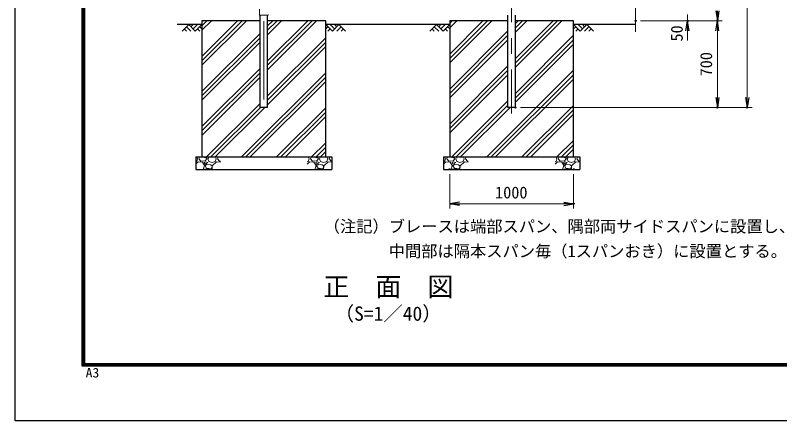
# Model space of a CAD drawing. Units: millimetres, scale not verified. Extents: x -8400 to 8400, y -5940 to 5940.
# Drawn here: x -8400 to -2231, y -5940 to -2665 of the extents above; entities that cross this region are included whole.
import ezdxf
from ezdxf.enums import TextEntityAlignment as Align

# ---------------------------------------------------------------- set-up
doc = ezdxf.new("R2010")
doc.units = ezdxf.units.MM
doc.header["$LTSCALE"] = 20
doc.header["$PDMODE"] = 32
doc.header["$PDSIZE"] = 10
doc.linetypes.add('USER1', pattern=[50.8, 31.75, -6.35, 6.35, -6.35])
for name, color, linetype, lineweight in [('0-0_D-DCR-HCH', 7, 'Continuous', 13), ('0-1_D-STR1', 1, 'Continuous', 25), ('0-2_D-STR4', 7, 'Continuous', 25), ('0-3_D-BGD', 7, 'Continuous', 25), ('0-4_D-BMK', 2, 'USER1', 13), ('0-5_D-STR-DIM', 7, 'Continuous', 13), ('0-8_D-STR3', 3, 'Continuous', 13), ('0-A_D-TTL-TXT', 7, 'Continuous', 13), ('0-C_D-TTL', 7, 'Continuous', 25)]:
    doc.layers.add(name, color=color, linetype=linetype, lineweight=lineweight)
doc.layers.add('0-6_0', color=7, linetype='Continuous')
doc.layers.add('0-7_Defpoints', color=8, linetype='Continuous')
doc.styles.add('ＭＳ ゴシック', font='')
doc.styles.get('ＭＳ ゴシック').set_extended_font_data('MS Gothic')

# ---------------------------------------------------------------- blocks, each defined once
blk = doc.blocks.new('_Open')
at = {"layer": '0-6_0'}
blk.add_line((-20, 3.333), (0, 0), dxfattribs=at)
blk.add_lwpolyline([(-20, -3.333), (0, 0), (-20, 0)], dxfattribs=at)

msp = doc.modelspace()

# ---------------------------------------------------------------- linework, layer by layer
at = {"layer": '0-0_D-DCR-HCH'}
for p, q in [((-6894.06, -2786.62), (-6817.45, -2710)), ((-6894.06, -3069.46), (-6534.6, -2710)), ((-6894.06, -2751.26), (-6852.8, -2710)), ((-6894.06, -3034.1), (-6569.96, -2710)), ((-6894.06, -2715.91), (-6888.16, -2710)), ((-6894.06, -2998.75), (-6605.31, -2710)), ((-6363.81, -2822.05), (-6251.76, -2710)), ((-6363.81, -3104.89), (-5968.92, -2710)), ((-6363.81, -2786.7), (-6287.12, -2710)), ((-6363.81, -3069.54), (-6004.27, -2710)), ((-6363.81, -2751.34), (-6322.47, -2710)), ((-6363.81, -3034.18), (-6039.63, -2710)), ((-4894.06, -2766.52), (-4837.55, -2710)), ((-4894.06, -3049.36), (-4554.71, -2710)), ((-4894.06, -2731.16), (-4872.9, -2710)), ((-4894.06, -3014), (-4590.06, -2710)), ((-4894.06, -2978.65), (-4625.42, -2710)), ((-4363.81, -2801.95), (-4271.86, -2710)), ((-4363.81, -3084.79), (-3989.02, -2710)), ((-4363.81, -2766.6), (-4307.22, -2710)), ((-4363.81, -3049.44), (-4024.38, -2710)), ((-4363.81, -2731.24), (-4342.57, -2710)), ((-4363.81, -3014.08), (-4059.73, -2710)), ((-7000.49, -2740), (-7053.7, -2793.21)), ((-7035.96, -2775.47), (-7018.14, -2793.21)), ((-7018.23, -2757.74), (-6982.59, -2793.21)), ((-7000.49, -2740), (-6947.28, -2793.21)), ((-6982.75, -2757.74), (-6965.01, -2740)), ((-6965.01, -2775.47), (-6929.54, -2740)), ((-6947.28, -2793.21), (-6894.06, -2740)), ((-6929.54, -2775.47), (-6911.72, -2793.21)), ((-6911.8, -2757.74), (-6894.06, -2775.39)), ((-5840.85, -2793.21), (-5894.06, -2740)), ((-5876.33, -2757.74), (-5894.06, -2775.39)), ((-5858.59, -2775.47), (-5876.41, -2793.21)), ((-5823.11, -2775.47), (-5858.59, -2740)), ((-5787.64, -2740), (-5840.85, -2793.21)), ((-5805.28, -2757.83), (-5823.11, -2740)), ((-5769.9, -2757.74), (-5805.54, -2793.21)), ((-5787.64, -2740), (-5734.43, -2793.21)), ((-5752.16, -2775.47), (-5769.98, -2793.21)), ((-5000.49, -2740), (-5053.7, -2793.21)), ((-5035.96, -2775.47), (-5018.14, -2793.21)), ((-5018.23, -2757.74), (-4982.59, -2793.21)), ((-5000.49, -2740), (-4947.28, -2793.21)), ((-4982.75, -2757.74), (-4965.01, -2740)), ((-4965.01, -2775.47), (-4929.54, -2740)), ((-4947.28, -2793.21), (-4894.06, -2740)), ((-4929.54, -2775.47), (-4911.72, -2793.21)), ((-4911.8, -2757.74), (-4894.06, -2775.39)), ((-3840.85, -2793.21), (-3894.06, -2740)), ((-3876.33, -2757.74), (-3894.06, -2775.39)), ((-3858.59, -2775.47), (-3876.41, -2793.21)), ((-3823.11, -2775.47), (-3858.59, -2740)), ((-3787.64, -2740), (-3840.85, -2793.21)), ((-3805.28, -2757.83), (-3823.11, -2740)), ((-3769.9, -2757.74), (-3805.54, -2793.21)), ((-3787.64, -2740), (-3734.43, -2793.21)), ((-3752.16, -2775.47), (-3769.98, -2793.21)), ((-6894.06, -3281.59), (-6424.31, -2811.84)), ((-4894.06, -3261.49), (-4424.31, -2791.74)), ((-4894.06, -3296.85), (-4424.31, -2827.1)), ((-4363.81, -3296.93), (-3894.06, -2827.18)), ((-6894.06, -3316.95), (-6424.31, -2847.2)), ((-6894.06, -3352.3), (-6424.31, -2882.55)), ((-6363.81, -3317.03), (-5894.06, -2847.28)), ((-6363.81, -3352.38), (-5894.06, -2882.63)), ((-4894.06, -3332.2), (-4424.31, -2862.45)), ((-4363.81, -3332.28), (-3894.06, -2862.53)), ((-4363.81, -3367.64), (-3894.06, -2897.89)), ((-6363.81, -3387.74), (-5894.06, -2917.99)), ((-4894.06, -3544.33), (-4424.31, -3074.58)), ((-6894.06, -3564.43), (-6424.31, -3094.68)), ((-6894.06, -3599.79), (-6424.31, -3130.04)), ((-6573.94, -3810), (-5894.06, -3130.12)), ((-4894.06, -3579.69), (-4424.31, -3109.94)), ((-4894.06, -3615.04), (-4424.31, -3145.29)), ((-4594.05, -3810), (-3894.06, -3110.02)), ((-4558.69, -3810), (-3894.06, -3145.37)), ((-6894.06, -3635.14), (-6424.31, -3165.39)), ((-6538.59, -3810), (-5894.06, -3165.48)), ((-6503.23, -3810), (-5894.06, -3200.83)), ((-4523.33, -3810), (-3894.06, -3180.73)), ((-6856.79, -3810), (-6424.31, -3377.53)), ((-4876.89, -3810), (-4424.31, -3357.43)), ((-4841.53, -3810), (-4424.31, -3392.78)), ((-4311.2, -3810), (-3894.06, -3392.86)), ((-6821.43, -3810), (-6421.43, -3410)), ((-6786.08, -3810), (-6386.08, -3410)), ((-6291.1, -3810), (-5894.06, -3412.96)), ((-6255.75, -3810), (-5894.06, -3448.32)), ((-4806.18, -3810), (-4406.18, -3410)), ((-4275.85, -3810), (-3894.06, -3428.22)), ((-6220.39, -3810), (-5894.06, -3483.67)), ((-4240.49, -3810), (-3894.06, -3463.57)), ((-6008.26, -3810), (-5894.06, -3695.81)), ((-4028.36, -3810), (-3894.06, -3675.7)), ((-5972.9, -3810), (-5894.06, -3731.16)), ((-3993, -3810), (-3894.06, -3711.06)), ((-3957.65, -3810), (-3894.06, -3746.41)), ((-6935.68, -3810), (-6928.41, -3825.74)), ((-6917.91, -3825.74), (-6913.41, -3813.74)), ((-6884.91, -3810.74), (-6913.41, -3813.74)), ((-6854.91, -3818.24), (-6884.91, -3810.74)), ((-6853.41, -3825.74), (-6854.91, -3818.24)), ((-6844.41, -3825.74), (-6837.66, -3810)), ((-6785.68, -3810), (-6778.41, -3825.74)), ((-6767.91, -3825.74), (-6763.41, -3813.74)), ((-6744.06, -3811.71), (-6763.41, -3813.74)), ((-6035.68, -3810), (-6028.41, -3825.74)), ((-6017.91, -3825.74), (-6013.41, -3813.74)), ((-5984.91, -3810.74), (-6013.41, -3813.74)), ((-5954.91, -3818.24), (-5984.91, -3810.74)), ((-5953.41, -3825.74), (-5954.91, -3818.24)), ((-5944.41, -3825.74), (-5937.66, -3810)), ((-5937.55, -3810), (-5894.06, -3766.52)), ((-5885.68, -3810), (-5878.41, -3825.74)), ((-5867.91, -3825.74), (-5863.41, -3813.74)), ((-5844.06, -3811.71), (-5863.41, -3813.74)), ((-4935.68, -3810), (-4928.41, -3825.74)), ((-4917.91, -3825.74), (-4913.41, -3813.74)), ((-4884.91, -3810.74), (-4913.41, -3813.74)), ((-4854.91, -3818.24), (-4884.91, -3810.74)), ((-4853.41, -3825.74), (-4854.91, -3818.24)), ((-4844.41, -3825.74), (-4837.66, -3810)), ((-4785.68, -3810), (-4778.41, -3825.74)), ((-4767.91, -3825.74), (-4763.41, -3813.74)), ((-4744.06, -3811.71), (-4763.41, -3813.74)), ((-4035.68, -3810), (-4028.41, -3825.74)), ((-4017.91, -3825.74), (-4013.41, -3813.74)), ((-3984.91, -3810.74), (-4013.41, -3813.74)), ((-3954.91, -3818.24), (-3984.91, -3810.74)), ((-3953.41, -3825.74), (-3954.91, -3818.24)), ((-3944.41, -3825.74), (-3937.66, -3810)), ((-3885.68, -3810), (-3878.41, -3825.74)), ((-3867.91, -3825.74), (-3863.41, -3813.74)), ((-3844.06, -3811.71), (-3863.41, -3813.74)), ((-6944.06, -3849.14), (-6935.91, -3846.74)), ((-6925.41, -3849.74), (-6944.06, -3866.77)), ((-6935.91, -3846.74), (-6928.41, -3825.74)), ((-6889.41, -3852.74), (-6925.41, -3849.74)), ((-6901.41, -3843.74), (-6917.91, -3825.74)), ((-6866.91, -3840.74), (-6901.41, -3843.74)), ((-6872.91, -3879.74), (-6889.41, -3852.74)), ((-6882.59, -3910), (-6872.91, -3879.74)), ((-6863.91, -3849.74), (-6874.41, -3854.24)), ((-6874.41, -3854.24), (-6868.41, -3869.24)), ((-6868.41, -3869.24), (-6845.91, -3855.74)), ((-6853.41, -3867.74), (-6868.41, -3882.74)), ((-6868.41, -3882.74), (-6856.41, -3900.74)), ((-6853.41, -3825.74), (-6866.91, -3840.74)), ((-6845.91, -3855.74), (-6863.91, -3849.74)), ((-6823.41, -3872.24), (-6853.41, -3867.74)), ((-6845.91, -3825.74), (-6836.91, -3846.74)), ((-6836.91, -3846.74), (-6811.41, -3854.24)), ((-6811.41, -3882.74), (-6823.41, -3872.24)), ((-6811.41, -3854.24), (-6785.91, -3846.74)), ((-6811.41, -3891.74), (-6811.41, -3882.74)), ((-6809.91, -3881.24), (-6811.28, -3910)), ((-6775.41, -3849.74), (-6809.91, -3881.24)), ((-6785.91, -3846.74), (-6778.41, -3825.74)), ((-6744.06, -3852.36), (-6775.41, -3849.74)), ((-6751.41, -3843.74), (-6767.91, -3825.74)), ((-6744.06, -3843.11), (-6751.41, -3843.74)), ((-6044.06, -3849.14), (-6035.91, -3846.74)), ((-6025.41, -3849.74), (-6044.06, -3866.77)), ((-6035.91, -3846.74), (-6028.41, -3825.74)), ((-5989.41, -3852.74), (-6025.41, -3849.74)), ((-6001.41, -3843.74), (-6017.91, -3825.74)), ((-5966.91, -3840.74), (-6001.41, -3843.74)), ((-5972.91, -3879.74), (-5989.41, -3852.74)), ((-5982.59, -3910), (-5972.91, -3879.74)), ((-5963.91, -3849.74), (-5974.41, -3854.24)), ((-5974.41, -3854.24), (-5968.41, -3869.24)), ((-5968.41, -3869.24), (-5945.91, -3855.74)), ((-5953.41, -3867.74), (-5968.41, -3882.74)), ((-5968.41, -3882.74), (-5956.41, -3900.74)), ((-5953.41, -3825.74), (-5966.91, -3840.74)), ((-5945.91, -3855.74), (-5963.91, -3849.74)), ((-5923.41, -3872.24), (-5953.41, -3867.74)), ((-5945.91, -3825.74), (-5936.91, -3846.74)), ((-5936.91, -3846.74), (-5911.41, -3854.24)), ((-5911.41, -3882.74), (-5923.41, -3872.24)), ((-5911.41, -3854.24), (-5885.91, -3846.74)), ((-5911.41, -3891.74), (-5911.41, -3882.74)), ((-5909.91, -3881.24), (-5911.28, -3910)), ((-5875.41, -3849.74), (-5909.91, -3881.24)), ((-5885.91, -3846.74), (-5878.41, -3825.74)), ((-5844.06, -3852.36), (-5875.41, -3849.74)), ((-5851.41, -3843.74), (-5867.91, -3825.74)), ((-5844.06, -3843.11), (-5851.41, -3843.74)), ((-4944.06, -3849.14), (-4935.91, -3846.74)), ((-4925.41, -3849.74), (-4944.06, -3866.77)), ((-4935.91, -3846.74), (-4928.41, -3825.74)), ((-4889.41, -3852.74), (-4925.41, -3849.74)), ((-4901.41, -3843.74), (-4917.91, -3825.74)), ((-4866.91, -3840.74), (-4901.41, -3843.74)), ((-4872.91, -3879.74), (-4889.41, -3852.74)), ((-4882.59, -3910), (-4872.91, -3879.74)), ((-4863.91, -3849.74), (-4874.41, -3854.24)), ((-4874.41, -3854.24), (-4868.41, -3869.24)), ((-4868.41, -3869.24), (-4845.91, -3855.74)), ((-4853.41, -3867.74), (-4868.41, -3882.74)), ((-4868.41, -3882.74), (-4856.41, -3900.74)), ((-4853.41, -3825.74), (-4866.91, -3840.74)), ((-4845.91, -3855.74), (-4863.91, -3849.74)), ((-4823.41, -3872.24), (-4853.41, -3867.74)), ((-4845.91, -3825.74), (-4836.91, -3846.74)), ((-4836.91, -3846.74), (-4811.41, -3854.24)), ((-4811.41, -3882.74), (-4823.41, -3872.24)), ((-4811.41, -3854.24), (-4785.91, -3846.74)), ((-4811.41, -3891.74), (-4811.41, -3882.74)), ((-4809.91, -3881.24), (-4811.28, -3910)), ((-4775.41, -3849.74), (-4809.91, -3881.24)), ((-4785.91, -3846.74), (-4778.41, -3825.74)), ((-4744.06, -3852.36), (-4775.41, -3849.74)), ((-4751.41, -3843.74), (-4767.91, -3825.74)), ((-4744.06, -3843.11), (-4751.41, -3843.74)), ((-4044.06, -3849.14), (-4035.91, -3846.74)), ((-4025.41, -3849.74), (-4044.06, -3866.77)), ((-4035.91, -3846.74), (-4028.41, -3825.74)), ((-3989.41, -3852.74), (-4025.41, -3849.74)), ((-4001.41, -3843.74), (-4017.91, -3825.74)), ((-3966.91, -3840.74), (-4001.41, -3843.74)), ((-3972.91, -3879.74), (-3989.41, -3852.74)), ((-3982.59, -3910), (-3972.91, -3879.74)), ((-3963.91, -3849.74), (-3974.41, -3854.24)), ((-3974.41, -3854.24), (-3968.41, -3869.24)), ((-3968.41, -3869.24), (-3945.91, -3855.74)), ((-3953.41, -3867.74), (-3968.41, -3882.74)), ((-3968.41, -3882.74), (-3956.41, -3900.74)), ((-3953.41, -3825.74), (-3966.91, -3840.74)), ((-3945.91, -3855.74), (-3963.91, -3849.74)), ((-3923.41, -3872.24), (-3953.41, -3867.74)), ((-3945.91, -3825.74), (-3936.91, -3846.74)), ((-3936.91, -3846.74), (-3911.41, -3854.24)), ((-3911.41, -3882.74), (-3923.41, -3872.24)), ((-3911.41, -3854.24), (-3885.91, -3846.74)), ((-3911.41, -3891.74), (-3911.41, -3882.74)), ((-3909.91, -3881.24), (-3911.28, -3910)), ((-3875.41, -3849.74), (-3909.91, -3881.24)), ((-3885.91, -3846.74), (-3878.41, -3825.74)), ((-3844.06, -3852.36), (-3875.41, -3849.74)), ((-3851.41, -3843.74), (-3867.91, -3825.74)), ((-3844.06, -3843.11), (-3851.41, -3843.74)), ((-6872.99, -3910), (-6871.41, -3908.24)), ((-6871.41, -3908.24), (-6832.41, -3908.24)), ((-6856.41, -3900.74), (-6818.91, -3905.24)), ((-6832.41, -3908.24), (-6829.87, -3910)), ((-6818.91, -3905.24), (-6811.41, -3891.74)), ((-5972.99, -3910), (-5971.41, -3908.24)), ((-5971.41, -3908.24), (-5932.41, -3908.24)), ((-5956.41, -3900.74), (-5918.91, -3905.24)), ((-5932.41, -3908.24), (-5929.87, -3910)), ((-5918.91, -3905.24), (-5911.41, -3891.74)), ((-4872.99, -3910), (-4871.41, -3908.24)), ((-4871.41, -3908.24), (-4832.41, -3908.24)), ((-4856.41, -3900.74), (-4818.91, -3905.24)), ((-4832.41, -3908.24), (-4829.87, -3910)), ((-4818.91, -3905.24), (-4811.41, -3891.74)), ((-3972.99, -3910), (-3971.41, -3908.24)), ((-3971.41, -3908.24), (-3932.41, -3908.24)), ((-3956.41, -3900.74), (-3918.91, -3905.24)), ((-3932.41, -3908.24), (-3929.87, -3910)), ((-3918.91, -3905.24), (-3911.41, -3891.74))]:
    msp.add_line(p, q, dxfattribs=at)
at = {"layer": '0-1_D-STR1'}
for p, q in [((-6424.31, -3410), (-6424.31, -2665.9)), ((-6363.81, -3410), (-6363.81, -2665.9)), ((-4363.81, -3410), (-4363.81, -2663.4)), ((-6363.81, -3410), (-6424.31, -3410)), ((-4368.66, -3410), (-4419.46, -3410))]:
    msp.add_line(p, q, dxfattribs=at)
msp.add_lwpolyline([(-4363.81, -3410), (-4424.31, -3410), (-4424.31, -2663.4)], dxfattribs=at)
at = {"layer": '0-2_D-STR4'}
for p, q in [((-6424.31, -2710), (-6894.06, -2710)), ((-6894.06, -2710), (-6894.06, -3810)), ((-5894.06, -2710), (-6363.81, -2710)), ((-5894.06, -3810), (-5894.06, -2710)), ((-4424.31, -2710), (-4894.06, -2710)), ((-4894.06, -2710), (-4894.06, -3810)), ((-3894.06, -2710), (-4363.81, -2710)), ((-3894.06, -3810), (-3894.06, -2710)), ((-6944.06, -3810), (-5844.06, -3810)), ((-6944.06, -3810), (-6944.06, -3910)), ((-5844.06, -3810), (-5844.06, -3910)), ((-4944.06, -3810), (-3844.06, -3810)), ((-4944.06, -3810), (-4944.06, -3910)), ((-3844.06, -3810), (-3844.06, -3910)), ((-6944.06, -3910), (-5844.06, -3910)), ((-4944.06, -3910), (-3844.06, -3910))]:
    msp.add_line(p, q, dxfattribs=at)
at = {"layer": '0-3_D-BGD'}
for p, q in [((-6894.06, -2740), (-7094.06, -2740)), ((-4894.06, -2740), (-5894.06, -2740)), ((-3394.06, -2740), (-3894.06, -2740))]:
    msp.add_line(p, q, dxfattribs=at)
at = {"layer": '0-4_D-BMK'}
for p, q in [((-6394.06, 4400), (-6394.06, -3460)), ((-4394.06, 2992.7), (-4394.06, -3460))]:
    msp.add_line(p, q, dxfattribs=at)
at = {"layer": '0-5_D-STR-DIM'}
for p, q in [((-2494.06, 4270), (-2494.06, -3330)), ((-3394.06, -1210.65), (-3394.06, -2800)), ((-3354.06, -2710), (-2934.06, -2710)), ((-3354.06, -2710), (-2694.06, -2710)), ((-3354.06, -2710), (-2694.06, -2710)), ((-2974.06, -2660), (-2974.06, -2710)), ((-2974.06, -2790), (-2974.06, -2870)), ((-2734.06, -2790), (-2734.06, -3330)), ((-4323.81, -3410), (-2454.06, -3410)), ((-4323.81, -3410), (-2694.06, -3410)), ((-4894.06, -3950), (-4894.06, -4227.32)), ((-3894.06, -3950), (-3894.06, -4227.32)), ((-4814.06, -4187.32), (-3974.06, -4187.32))]:
    msp.add_line(p, q, dxfattribs=at)
at = {"layer": '0-7_Defpoints'}
for p in [(-3394.06, -2710), (-2974.06, -2710), (-2734.06, -2710), (-4363.81, -3410), (-2734.06, -3410), (-2494.06, -3410), (-4894.06, -3910), (-3894.06, -3910), (-3894.06, -4187.32)]:
    msp.add_point(p, dxfattribs=at)
at = {"layer": '0-8_D-STR3'}
for p, q in [((-6430.16, -2615.9), (-6430.16, -2665.9)), ((-6430.16, -2665.9), (-6360.26, -2665.9)), ((-6354.26, -2662.9), (-6360.26, -2665.9))]:
    msp.add_line(p, q, dxfattribs=at)
at = {"layer": '0-C_D-TTL', "color": 2}
msp.add_lwpolyline([(-8400, 5940), (8400, 5940), (8400, -5940), (-8400, -5940)], close=True, dxfattribs=at)
at = {"layer": '0-C_D-TTL'}
for points in [[(-7860, 5500), (7860, 5500), (7860, -5500), (-7860, -5500)], [(-7855, 5495), (7855, 5495), (7855, -5495), (-7855, -5495)], [(-7850, 5490), (7850, 5490), (7850, -5490), (-7850, -5490)], [(-7845, 5485), (7845, 5485), (7845, -5485), (-7845, -5485)], [(-7840, 5480), (7840, 5480), (7840, -5480), (-7840, -5480)]]:
    msp.add_lwpolyline(points, close=True, dxfattribs=at)

# ---------------------------------------------------------------- block references
at = {"layer": '0-5_D-STR-DIM', "xscale": 4, "yscale": 4}
for p, rotation in [((-2734.06, -2710), 270), ((-2974.06, -2710), 90), ((-2734.06, -2710), 90), ((-2734.06, -3410), 270), ((-2494.06, -3410), 270), ((-4894.06, -4187.32), 180)]:
    msp.add_blockref('_Open', p, dxfattribs=dict(at, rotation=rotation))
msp.add_blockref('_Open', (-3894.06, -4187.32), dxfattribs=at)

# ---------------------------------------------------------------- texts
at = {"layer": '0-5_D-STR-DIM', "style": 'ＭＳ ゴシック'}
for s, p in [('50', (-2984.55, -2877.49)), ('700', (-2747.56, -3159))]:
    msp.add_text(s, height=96.19, rotation=90, dxfattribs=at).set_placement(p, align=Align.BOTTOM_LEFT)
msp.add_text('1000', height=96.19, dxfattribs=at).set_placement((-4527.86, -4173.82), align=Align.BOTTOM_LEFT)
at = {"layer": '0-A_D-TTL-TXT', "style": 'ＭＳ ゴシック'}
for s, height, p in [('（注記）ブレースは端部スパン、隅部両サイドスパンに設置し、', 96.19, (-5911.03, -4447.46)), ('\u3000\u3000\u3000\u3000中間部は隔本スパン毎（1スパンおき）に設置とする。', 96.19, (-5911.03, -4647.46)), ('正\u3000面\u3000図', 153.9, (-5913.86, -4980.79)), ('（S=1／40）', 115.4, (-5822.89, -5167.18))]:
    msp.add_text(s, height=height, dxfattribs=at).set_placement(p, align=Align.BOTTOM_LEFT)
at = {"layer": '0-C_D-TTL', "style": 'ＭＳ ゴシック', "width": 1.05}
msp.add_text('A3', height=76.97, dxfattribs=at).set_placement((-7832.18, -5613.62), align=Align.BOTTOM_LEFT)

doc.saveas('drawing.dxf')
